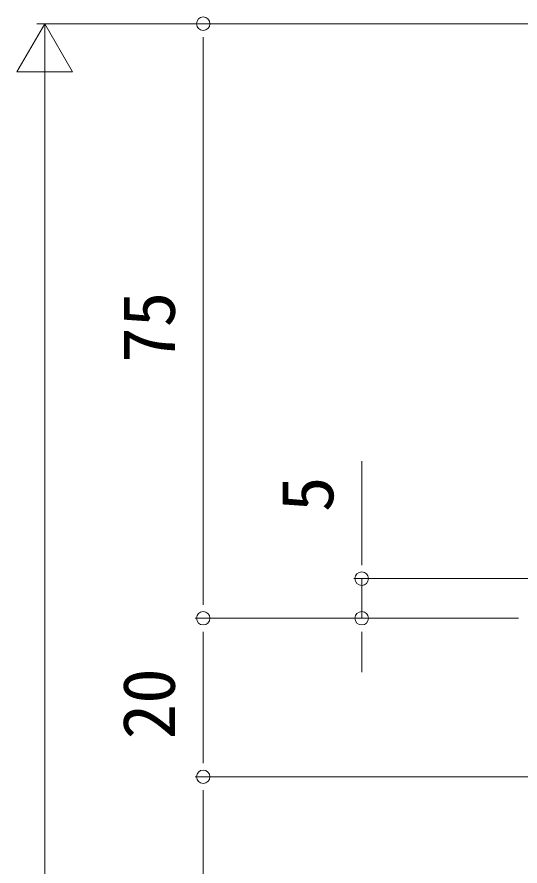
# Model space of a CAD drawing. Units: millimetres, scale not verified. Extents: x -990 to 990, y -1598 to 1604.
# Drawn here: x -601 to -537.5, y 752.8 to 859.9 of the extents above; entities that cross this region are included whole.
import ezdxf
from ezdxf.enums import TextEntityAlignment as Align

# ---------------------------------------------------------------- set-up
doc = ezdxf.new("R2010")
doc.units = ezdxf.units.MM
doc.header["$LTSCALE"] = 8
doc.layers.add('0-5_YKK_13', color=6, linetype='Continuous', lineweight=9)
doc.styles.add('ＭＳ ゴシック', font='')
doc.styles.get('ＭＳ ゴシック').set_extended_font_data('MS Gothic')

msp = doc.modelspace()

# ---------------------------------------------------------------- linework, layer by layer
at = {"layer": '0-5_YKK_13'}
for p, q in [((-597.5, 859.021), (-601, 852.959)), ((-535.606, 859.021), (-598.5, 859.021)), ((-597.5, 859.021), (-594, 852.959)), ((-597.5, 859.021), (-597.5, 846.897)), ((-535.606, 859.021), (-578.5, 859.021)), ((-577.5, 857.321), (-577.5, 855.621)), ((-577.5, 855.621), (-577.5, 787.424)), ((-601, 852.959), (-594, 852.959)), ((-597.5, 441.024), (-597.5, 852.021)), ((-557.5, 792.424), (-557.5, 803.824)), ((-557.5, 790.724), (-557.5, 792.424)), ((-535, 789.024), (-558.5, 789.024)), ((-557.5, 784.024), (-557.5, 789.024)), ((-577.5, 785.724), (-577.5, 787.424)), ((-537.7, 784.024), (-578.5, 784.024)), ((-537.7, 784.024), (-578.5, 784.024)), ((-537.7, 784.024), (-558.5, 784.024)), ((-577.5, 782.324), (-577.5, 780.624)), ((-557.5, 782.324), (-557.5, 780.624)), ((-577.5, 767.424), (-577.5, 780.624)), ((-557.5, 780.624), (-557.5, 777.224)), ((-577.5, 765.724), (-577.5, 767.424)), ((-535, 764.024), (-578.5, 764.024)), ((-535, 764.024), (-578.5, 764.024)), ((-577.5, 762.324), (-577.5, 760.624)), ((-577.5, 717.424), (-577.5, 760.624))]:
    msp.add_line(p, q, dxfattribs=at)
for centre, start, end in [((-577.5, 859.021), 90, 270), ((-577.5, 859.021), 270, 90), ((-557.5, 789.024), 90, 270), ((-557.5, 789.024), 270, 90), ((-577.5, 784.024), 90, 270), ((-577.5, 784.024), 90, 270), ((-577.5, 784.024), 270, 90), ((-577.5, 784.024), 270, 90), ((-557.5, 784.024), 90, 270), ((-557.5, 784.024), 270, 90), ((-577.5, 764.024), 90, 270), ((-577.5, 764.024), 90, 270), ((-577.5, 764.024), 270, 90), ((-577.5, 764.024), 270, 90)]:
    msp.add_arc(centre, 0.85, start, end, dxfattribs=at)

# ---------------------------------------------------------------- texts
at = {"layer": '0-5_YKK_13', "style": 'ＭＳ ゴシック'}
for s, p in [('75', (-579.1, 816.242)), ('5', (-559.1, 797.424)), ('20', (-579.1, 768.744))]:
    msp.add_text(s, height=6.598, rotation=90, dxfattribs=at).set_placement(p, align=Align.BOTTOM_LEFT)

doc.saveas('drawing.dxf')
